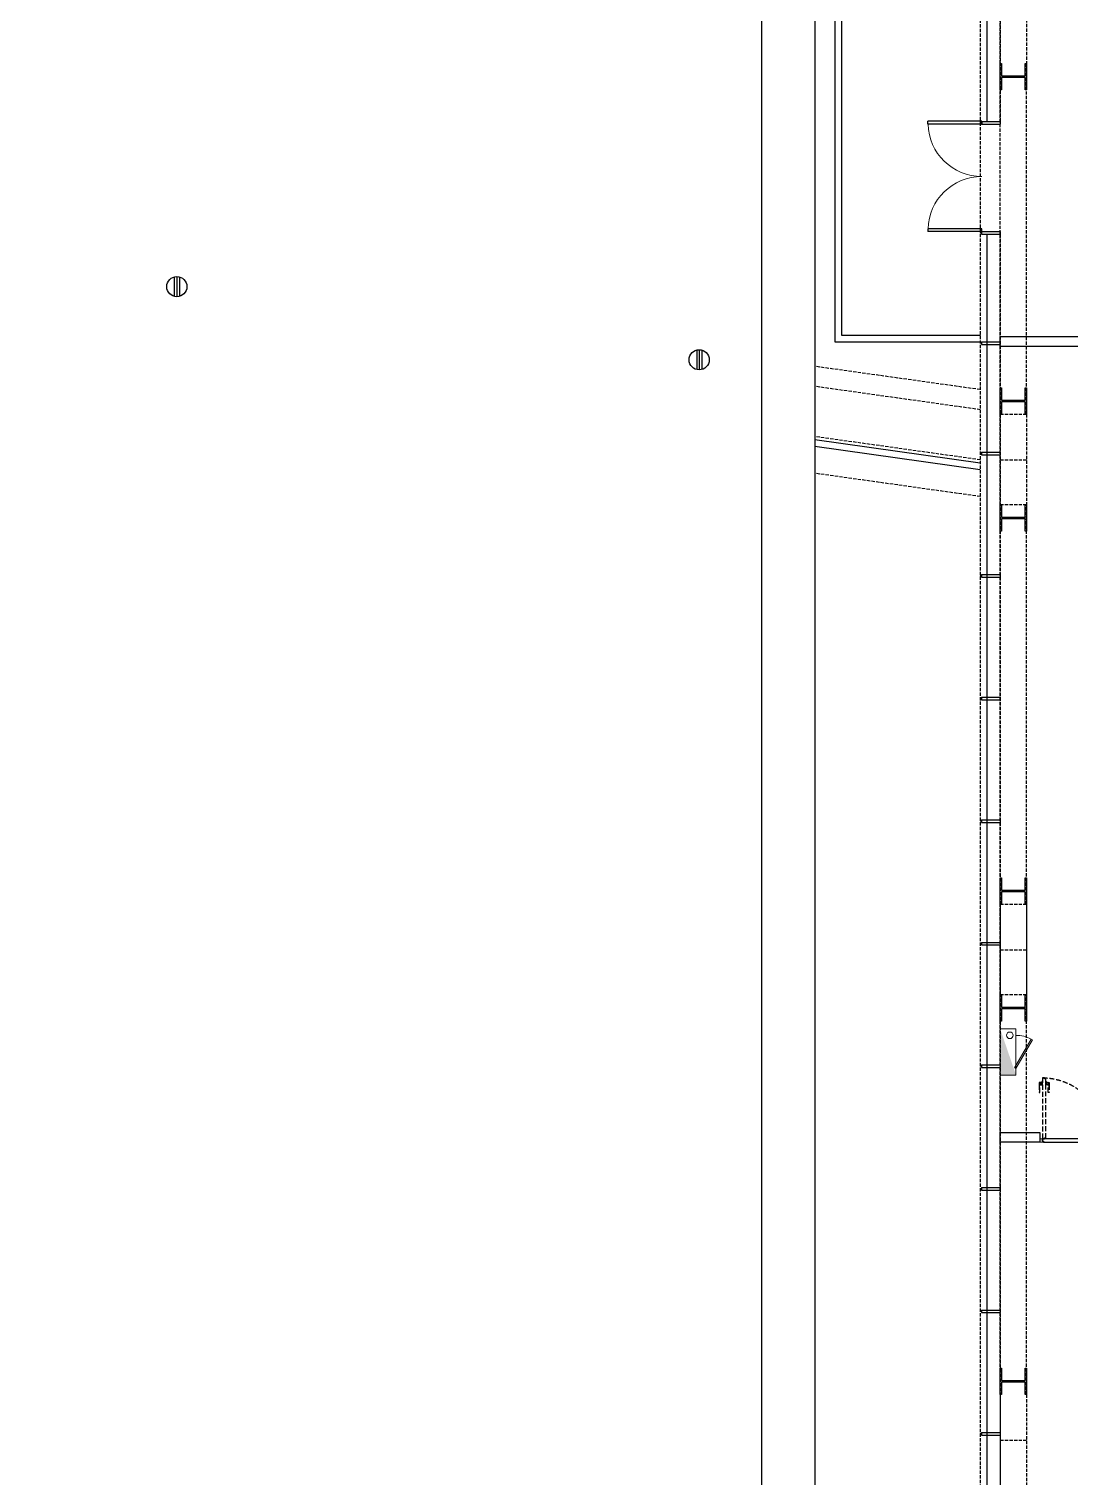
# Model space of a CAD drawing. Header units: millimetres. Extents: x 285006 to 3037698, y -2820855 to 192241.
# Drawn here: x 834084 to 849811, y -353472 to -331590 of the extents above; entities that cross this region are included whole.
import ezdxf
from ezdxf.xclip import XClip

# ---------------------------------------------------------------- set-up
doc = ezdxf.new("R2010")
doc.units = ezdxf.units.MM
doc.header["$XCLIPFRAME"] = 2
doc.header["$PDMODE"] = 35
doc.header["$PDSIZE"] = -0.1
for name, pattern in [('1#C-6F$0$CONTINOUS', [0]), ('1#C-6F$0$DASHED2', [0.375, 0.25, -0.125]), ('DASH', [0.35, 0.25, -0.1])]:
    doc.linetypes.add(name, pattern=pattern)
for name, color, linetype in [('1#C-6F$0$0-XREF', 7, 'Continuous'), ('1#C-6F$0$S-W-BEAMLINE', 4, '1#C-6F$0$DASHED2'), ('1#C-6F$0$文字图层', 7, 'Continuous'), ('1#C-6F$0$汇水面积', 3, 'Continuous'), ('4玻璃幕墙', 1, 'Continuous'), ('6铝型材', 8, 'Continuous'), ('___', 4, 'Continuous'), ('__附着_A10-J_KJ_2_B_28F_SEN22M3I_设计区$0$A_WALL_BRIK(砌块墙)', 190, 'Continuous'), ('BS-STAIR', 30, 'Continuous'), ('DOOR', 60, 'Continuous'), ('DOOR--02', 8, 'Continuous'), ('DS-FINISH', 20, 'Continuous'), ('WALL', 255, 'Continuous'), ('WALL-地台', 8, 'Continuous')]:
    doc.layers.add(name, color=color, linetype=linetype)
doc.layers.add('1#C-6F$0$0XG-X', color=1, linetype='Continuous', lineweight=18)
doc.layers.add('WALL-1C-6F-1$0$A-WALL-GLAZ', color=142, linetype='Continuous', lineweight=18)
doc.styles.add('CCD_DIM', font='archs.shx', dxfattribs={"width": 0.7})
doc.dimstyles.new('DIM_100', dxfattribs={"dimscale": 100, "dimtxt": 1.5, "dimasz": 1, "dimexe": 1.5, "dimexo": 1.5, "dimgap": 0.6, "dimtad": 1, "dimdec": 0, "dimrnd": 5, "dimzin": 12, "dimdsep": 46, "dimtxsty": 'CCD_DIM', "dimblk": 'CCD_Dimension_Tick', "dimcen": 0.125, "dimclrd": 44, "dimclre": 44, "dimclrt": 50, "dimadec": 0, "dimazin": 0, "dimtfac": 1, "dimtdec": 0, "dimtix": 1, "dimtmove": 2, "dimatfit": 3, "dimldrblk": 'CCD_Leader_Dot', "dimfxl": 5, "dimtvp": 1, "dimtolj": 1, "dimtzin": 0, "dimarcsym": 0})

# ---------------------------------------------------------------- blocks, each defined once
blk = doc.blocks.new('WALL-1C-6F-1$0$mullion_____')
at = {"layer": '6铝型材'}
for p, q in [((-36798, -1713), (-36798, -1433)), ((-36798, -1433), (-36758, -1433)), ((-36758, -1713), (-36758, -1433)), ((-36798, -1713), (-36758, -1713)), ((-36778, -1713), (-36778, -1733))]:
    blk.add_line(p, q, dxfattribs=at)
blk = doc.blocks.new('WALL-1C-6F-1')
at = {"layer": '4玻璃幕墙'}
for p, q in [((98374985, 18822923), (98374985, 18796566)), ((98374885, 18791299), (98353235, 18794341))]:
    blk.add_line(p, q, dxfattribs=at)
for points in [[(98374985, 18794859), (98374985, 18768923)], [(98374885, 18791400), (98353235, 18794442)]]:
    blk.add_lwpolyline(points, dxfattribs=at)
at = {"layer": 'WALL-地台', "linetype": 'DASH', "ltscale": 200}
for p, q in [((98374885, 18823023), (98374885, 18796546)), ((98375185, 18822723), (98375185, 18796566)), ((98374885, 18796546), (98374885, 18768923))]:
    blk.add_line(p, q, dxfattribs=at)
for points in [[(98374885, 18792511), (98353235, 18795553)], [(98374885, 18792208), (98353235, 18795250)], [(98375185, 18794859), (98375185, 18768923)], [(98374885, 18791450), (98353235, 18794493)], [(98374885, 18790895), (98353235, 18793938)]]:
    blk.add_lwpolyline(points, dxfattribs=at)
at = {"layer": 'WALL-1C-6F-1$0$A-WALL-GLAZ', "lineweight": -3, "rotation": 269.9999995734953}
for p in [(98376618, 18759767), (98376618, 18758101), (98376618, 18756435), (98376618, 18754769), (98376618, 18752917), (98376618, 18751065), (98376618, 18749213), (98376618, 18747361), (98376618, 18745509), (98376618, 18743657), (98376618, 18741805), (98376618, 18739953)]:
    blk.add_blockref('WALL-1C-6F-1$0$mullion_____', p, dxfattribs=at)
blk = doc.blocks.new('1#C-6F$0$DSADSAD')
at = {"layer": '1#C-6F$0$文字图层', "color": 6}
for p, q in [((7943089, -1493991), (7943089, -1494579)), ((7943165, -1493981), (7943165, -1494588)), ((7943241, -1493991), (7943241, -1494579))]:
    blk.add_line(p, q, dxfattribs=at)
blk.add_circle((7943165, -1494285), 304, dxfattribs=at)
blk = doc.blocks.new('1#C-6F$0$单出口带卷盘消火栓')
at = {"layer": '1#C-6F$0$0XG-X'}
for p, q in [((368866, -61966), (368866, -61726)), ((368866, -61726), (369566, -61726)), ((369566, -61966), (369566, -61726)), ((368866, -61966), (368966, -61966)), ((368966, -61966), (369466, -61966)), ((369021, -62195), (369454, -61945)), ((369033, -62216), (369466, -61966)), ((369466, -61966), (369454, -61945)), ((369466, -61966), (369566, -61966)), ((369021, -62195), (369034, -62216))]:
    blk.add_line(p, q, dxfattribs=at)
blk.add_circle((368965, -61874), 50, dxfattribs=at)
blk.add_arc((369466, -61966), 500, 180, 207.134, dxfattribs=at)
blk.add_solid([(368866, -61726), (369566, -61966), (369566, -61726)], dxfattribs=at)
blk = doc.blocks.new('1#C-6F$0$A$C13D20D7F')
at = {"layer": '1#C-6F$0$S-W-BEAMLINE', "color": 6, "linetype": '1#C-6F$0$CONTINOUS'}
blk.add_lwpolyline([(380, 200), (20, 200), (20, 13), (0, 13), (0, 413), (20, 413), (20, 225), (380, 225), (380, 413), (400, 413), (400, 13), (380, 13)], close=True, dxfattribs=at)
blk = doc.blocks.new('dfgdergherhre')
at = {"layer": 'WALL-地台', "linetype": 'DASH', "ltscale": 200}
for p, q in [((3268329, 4597162, 0), (3268329, 4602464, 0)), ((3268729, 4597162, 0), (3268729, 4602464, 0)), ((3268729, 4596467, 0), (3268329, 4596467, 0)), ((3268329, 4589757, 0), (3268329, 4595796, 0)), ((3268729, 4589757, 0), (3268729, 4595796, 0)), ((3268729, 4589062, 0), (3268329, 4589062, 0)), ((3268329, 4582349, 0), (3268329, 4588391, 0)), ((3268729, 4582349, 0), (3268729, 4588391, 0)), ((3268329, 4582349, 0), (3268329, 4580983, 0)), ((3268729, 4582349, 0), (3268729, 4580983, 0)), ((3268729, 4581654, 0), (3268329, 4581654, 0))]:
    blk.add_line(p, q, dxfattribs=at)
at = {"layer": 'WALL-地台', "linetype": 'DASH', "ltscale": 200, "elevation": 0}
for points in [[(3268329, 4602464), (3268329, 4603830)], [(3268729, 4603830), (3268729, 4602464)]]:
    blk.add_lwpolyline(points, dxfattribs=at)
for points in [[(3268329, 4597162), (3268729, 4597162), (3268729, 4595796), (3268329, 4595796)], [(3268329, 4589757), (3268729, 4589757), (3268729, 4588391), (3268329, 4588391)]]:
    blk.add_lwpolyline(points, close=True, dxfattribs=at)
at = {"layer": '1#C-6F$0$0-XREF', "ltscale": 1.5, "rotation": 359.999308722076}
for p in [(3268329, 4602052, 0), (3268329, 4597150, 0), (3268329, 4595384, 0), (3268329, 4589745, 0), (3268329, 4587979, 0), (3268329, 4582337, 0)]:
    blk.add_blockref('1#C-6F$0$A$C13D20D7F', p, dxfattribs=at)
blk = doc.blocks.new('M--900')
at = {"layer": 'DOOR'}
blk.add_lwpolyline([(-962, 50), (-38, 50), (-38, 18), (-53, 18), (-53, 0), (-947, 0), (-947, 18), (-962, 18), (-962, 50)], dxfattribs=at)
at = {"layer": 'DOOR--02', "linetype": 'DASH', "ltscale": 300}
for p, q in [((-136, 869), (-136, 755)), ((10, 869), (10, 755))]:
    blk.add_line(p, q, dxfattribs=at)
at = {"layer": 'DOOR--02'}
for p, q in [((-857, 98), (-743, 98)), ((-857, -48), (-743, -48))]:
    blk.add_line(p, q, dxfattribs=at)
at = {"layer": 'DOOR--02', "linetype": 'DASH', "ltscale": 300}
for points in [[(-100, 870), (-100, 904), (-138, 904), (-138, 861)], [(-138, 904), (-126, 895), (-126, 869)], [(-88, 869), (-88, 919), (-98, 919), (-98, 869), (-88, 869)], [(-98, 902), (-88, 902)], [(-98, 885), (-88, 885)], [(-38, 974), (-38, 50), (-70, 50), (-70, 65), (-88, 65), (-88, 959), (-70, 959), (-70, 974), (-38, 974)], [(-38, 919), (-38, 919)], [(-38, 869), (-38, 919), (-28, 919), (-28, 869), (-38, 869)], [(-28, 902), (-38, 902)], [(-28, 885), (-38, 885)], [(-26, 870), (-26, 904), (12, 904), (12, 861)], [(12, 904), (0, 895), (0, 869)], [(-138, 869), (-138, 755), (-126, 755), (-126, 869)], [(-128, 869), (-138, 869)], [(-128, 869), (-100, 869), (-100, 869)], [(2, 869), (-26, 869), (-26, 869)], [(12, 869), (12, 755), (0, 755), (0, 869)], [(2, 869), (12, 869)]]:
    blk.add_lwpolyline(points, dxfattribs=at)
for points in [[(-100, 904), (-100, 869), (-98, 869), (-98, 904)], [(-26, 904), (-26, 869), (-28, 869), (-28, 904)]]:
    blk.add_lwpolyline(points, close=True, dxfattribs=at)
at = {"layer": 'DOOR--02'}
for points in [[(-857, 50), (-907, 50), (-907, 60), (-857, 60), (-857, 50)], [(-907, 50), (-907, 50)], [(-858, 62), (-892, 62), (-892, 100), (-849, 100)], [(-857, 100), (-743, 100), (-743, 88), (-857, 88)], [(-857, 90), (-857, 100)], [(-857, 90), (-857, 62), (-857, 62)], [(-857, 0), (-907, 0), (-907, -10), (-857, -10), (-857, 0)], [(-858, -12), (-892, -12), (-892, -50), (-849, -50)], [(-857, -40), (-857, -12), (-857, -12)], [(-857, -50), (-743, -50), (-743, -38), (-857, -38)], [(-857, -40), (-857, -50)]]:
    blk.add_lwpolyline(points, dxfattribs=at)
at = {"layer": 'DOOR--02', "ltscale": 0.1}
for points in [[(-892, 100), (-883, 88), (-857, 88)], [(-890, 60), (-890, 50)], [(-873, 60), (-873, 50)], [(-892, -50), (-883, -38), (-857, -38)], [(-890, -10), (-890, 0)], [(-873, -10), (-873, 0)]]:
    blk.add_lwpolyline(points, dxfattribs=at)
at = {"layer": 'DOOR--02'}
for points in [[(-892, 62), (-857, 62), (-857, 60), (-892, 60)], [(-892, -12), (-857, -12), (-857, -10), (-892, -10)]]:
    blk.add_lwpolyline(points, close=True, dxfattribs=at)
at = {"layer": 'DOOR--02', "linetype": 'DASH', "ltscale": 300}
blk.add_arc((-38, 50), 924, 90, 181.9847, dxfattribs=at)
at = {"layer": 'DS-FINISH', "linetype": 'Continuous', "lineweight": 0, "ltscale": 1000}
for points in [[(-965, 15), (-950, 15), (-950, 0), (-1000, 0), (-1000, 50), (-965, 50)], [(-35, 15), (-50, 15), (-50, 0), (0, 0), (0, 50), (-35, 50)]]:
    blk.add_lwpolyline(points, close=True, dxfattribs=at)
blk = doc.blocks.new('*U476')
blk.add_blockref('M--900', (0, 0))
blk = doc.blocks.new('WALL-1C-6F-1$0$WALL-1C-6F-1$0$$DorLib2D$00000002')
for p, q in [((-0.5, 0), (-0.5, 0.4875)), ((-0.475, 0.4875), (-0.5, 0.4875)), ((-0.475, 0), (-0.475, 0.4875)), ((0.475, 0), (0.475, 0.4875)), ((0.475, 0.4875), (0.5, 0.4875)), ((0.5, 0), (0.5, 0.4875)), ((-0.5, 0), (-0.475, 0)), ((0.5, 0), (0.475, 0))]:
    blk.add_line(p, q)
at = {"lineweight": 13}
for centre, start, end in [((-0.4875, 0), 0, 88.53072), ((0.4875, 0), 91.46928, 180)]:
    blk.add_arc(centre, 0.4875, start, end, dxfattribs=at)
blk = doc.blocks.new('CCD_Dimension_Tick')
at = {"color": 0, "linetype": 'ByBlock'}
for p, q in [((-1.09, 0), (0, 0)), ((0, 0), (1.09, 0))]:
    blk.add_line(p, q, dxfattribs=at)
at = {"color": 0, "linetype": 'Continuous', "const_width": 0.608}
blk.add_lwpolyline([(-0.61, -0.61), (0.61, 0.61)], dxfattribs=at)
blk = doc.blocks.new('*D1148')
at = {"layer": '___', "color": 44, "lineweight": -2, "transparency": 16777216}
for p, q in [((849156, -309102), (849156, -308452)), ((849461, -308534), (849461, -308752)), ((849056, -308602), (848956, -308602)), ((849156, -308602), (849461, -308602)), ((849561, -308602), (849661, -308602))]:
    blk.add_line(p, q, dxfattribs=at)
at = {"layer": 'Defpoints', "color": 0, "transparency": 16777216}
for p in [(849461, -308384, 0), (849461, -308602), (849156, -623499, 0)]:
    blk.add_point(p, dxfattribs=at)
at = {"layer": '___', "color": 44, "lineweight": -2, "transparency": 16777216, "xscale": 100, "yscale": 100, "zscale": 100}
blk.add_blockref('CCD_Dimension_Tick', (849156, -308602), dxfattribs=at)
at = {"layer": '___', "color": 44, "lineweight": -2, "transparency": 16777216, "xscale": 100, "yscale": 100, "zscale": 100, "rotation": 180}
blk.add_blockref('CCD_Dimension_Tick', (849461, -308602), dxfattribs=at)
at = {"layer": '___', "color": 50, "transparency": 16777216, "insert": (849308, -308467), "char_height": 150, "attachment_point": 5, "style": 'CCD_DIM'}
blk.add_mtext('\\A1;305', dxfattribs=at)
blk = doc.blocks.new('CCD_Leader_Dot')
at = {"color": 0, "linetype": 'ByBlock'}
blk.add_line((-5, 0), (-10, 0), dxfattribs=at)
at = {"color": 0, "linetype": 'ByBlock', "const_width": 5}
blk.add_lwpolyline([(-2.5, 0, 1), (2.5, 0, 1)], format="xyb", close=True, dxfattribs=at)

msp = doc.modelspace()

# ---------------------------------------------------------------- linework, layer by layer
at = {"elevation": 0}
msp.add_lwpolyline([(845956.1, -315802.5), (845956.1, -327831.2), (846388.1, -327958.8), (845566.8, -328033.7), (845956.1, -328146.1), (845956.1, -338722.8)], dxfattribs=at)
at = {"layer": '1#C-6F$0$S-W-BEAMLINE', "linetype": '1#C-6F$0$CONTINOUS'}
for p, q in [((848755.5, -344817.4, 0), (848755.5, -346183.4, 0)), ((849155.4, -344817.4, 0), (849155.5, -346183.4, 0))]:
    msp.add_line(p, q, dxfattribs=at)
at = {"layer": 'BS-STAIR'}
for p, q in [((846257.1, -328919.3, 0), (846257.5, -336317.9, 0)), ((846357.1, -328919.3, 0), (846357.5, -336217.9, 0)), ((846257.5, -336317.9, 0), (848457.6, -336317.9, 0)), ((846357.5, -336217.9, 0), (848457.6, -336217.9, 0))]:
    msp.add_line(p, q, dxfattribs=at)
at = {"layer": 'Defpoints', "elevation": 0}
msp.add_lwpolyline([(845156.1, -305204.9), (865505.7, -305204.9), (865505.7, -362884), (845156.1, -362884)], close=True, dxfattribs=at)
at = {"layer": 'WALL', "elevation": 0}
for points in [[(859655.8, -336388), (848755.8, -336388), (848755.8, -336238), (859655.8, -336238)], [(849356.3, -348413.7), (848755.9, -348413.7), (848755.9, -348263.7), (849356.3, -348263.7)]]:
    msp.add_lwpolyline(points, close=True, dxfattribs=at)

# ---------------------------------------------------------------- block references
at = {"layer": '1#C-6F$0$0-XREF', "ltscale": 1.5}
ref = msp.add_blockref('WALL-1C-6F-1', (-97526656.2, -19128364.2, 0), dxfattribs=dict(at, rotation=359.999308722076))
XClip(ref).set_block_clipping_path([(98372385.8231538981, 18767467.007476639), (98391135.4026873261, 18767467.2336917371), (98391134.7242774069, 18823696.4636914618), (98372385.144743979, 18823696.2374763638)])
at = {"layer": '1#C-6F$0$0XG-X', "xscale": -1, "rotation": 89.99930872168804}
msp.add_blockref('1#C-6F$0$单出口带卷盘消火栓', (787033.5, 22168.7, 0), dxfattribs=at)
at = {"layer": '1#C-6F$0$汇水面积', "xscale": 0.4999999999999999, "yscale": 0.4999999999999999, "zscale": 0.4999999999999999, "rotation": 359.999308721688}
for p in [(-3135255.3, 411706.6, 0), (-3127364.4, 410601.6, 0)]:
    msp.add_blockref('1#C-6F$0$DSADSAD', p, dxfattribs=at)
at = {"layer": '__附着_A10-J_KJ_2_B_28F_SEN22M3I_设计区$0$A_WALL_BRIK(砌块墙)'}
msp.add_blockref('dfgdergherhre', (-2419573.4, -4934574.6), dxfattribs=at)
at = {"layer": 'DOOR', "xscale": -1666.215496700493, "yscale": 1666.215496700494, "zscale": 555.4051655668299, "rotation": 90.00000042756031}
msp.add_blockref('WALL-1C-6F-1$0$WALL-1C-6F-1$0$$DorLib2D$00000002', (848477.8, -333818.6, 0), dxfattribs=at)
at = {"layer": 'DS-FINISH', "xscale": -1}
msp.add_blockref('*U476', (849356.3, -348413.7, 0), dxfattribs=at)

# ---------------------------------------------------------------- dimensions: what is measured, and where the dimension line sits
at = {"layer": '___'}
dim = msp.add_linear_dim(base=(849461, -308601.6), p1=(849155.9, -623499, 0), p2=(849461, -308383.7, 0), dimstyle='DIM_100', override={"dimfxlon": 1}, dxfattribs=at)
dim.commit()
dim.dimension.update_dxf_attribs({"geometry": '*D1148', "text_midpoint": (849308.4, -308466.6)})

doc.saveas('drawing.dxf')
